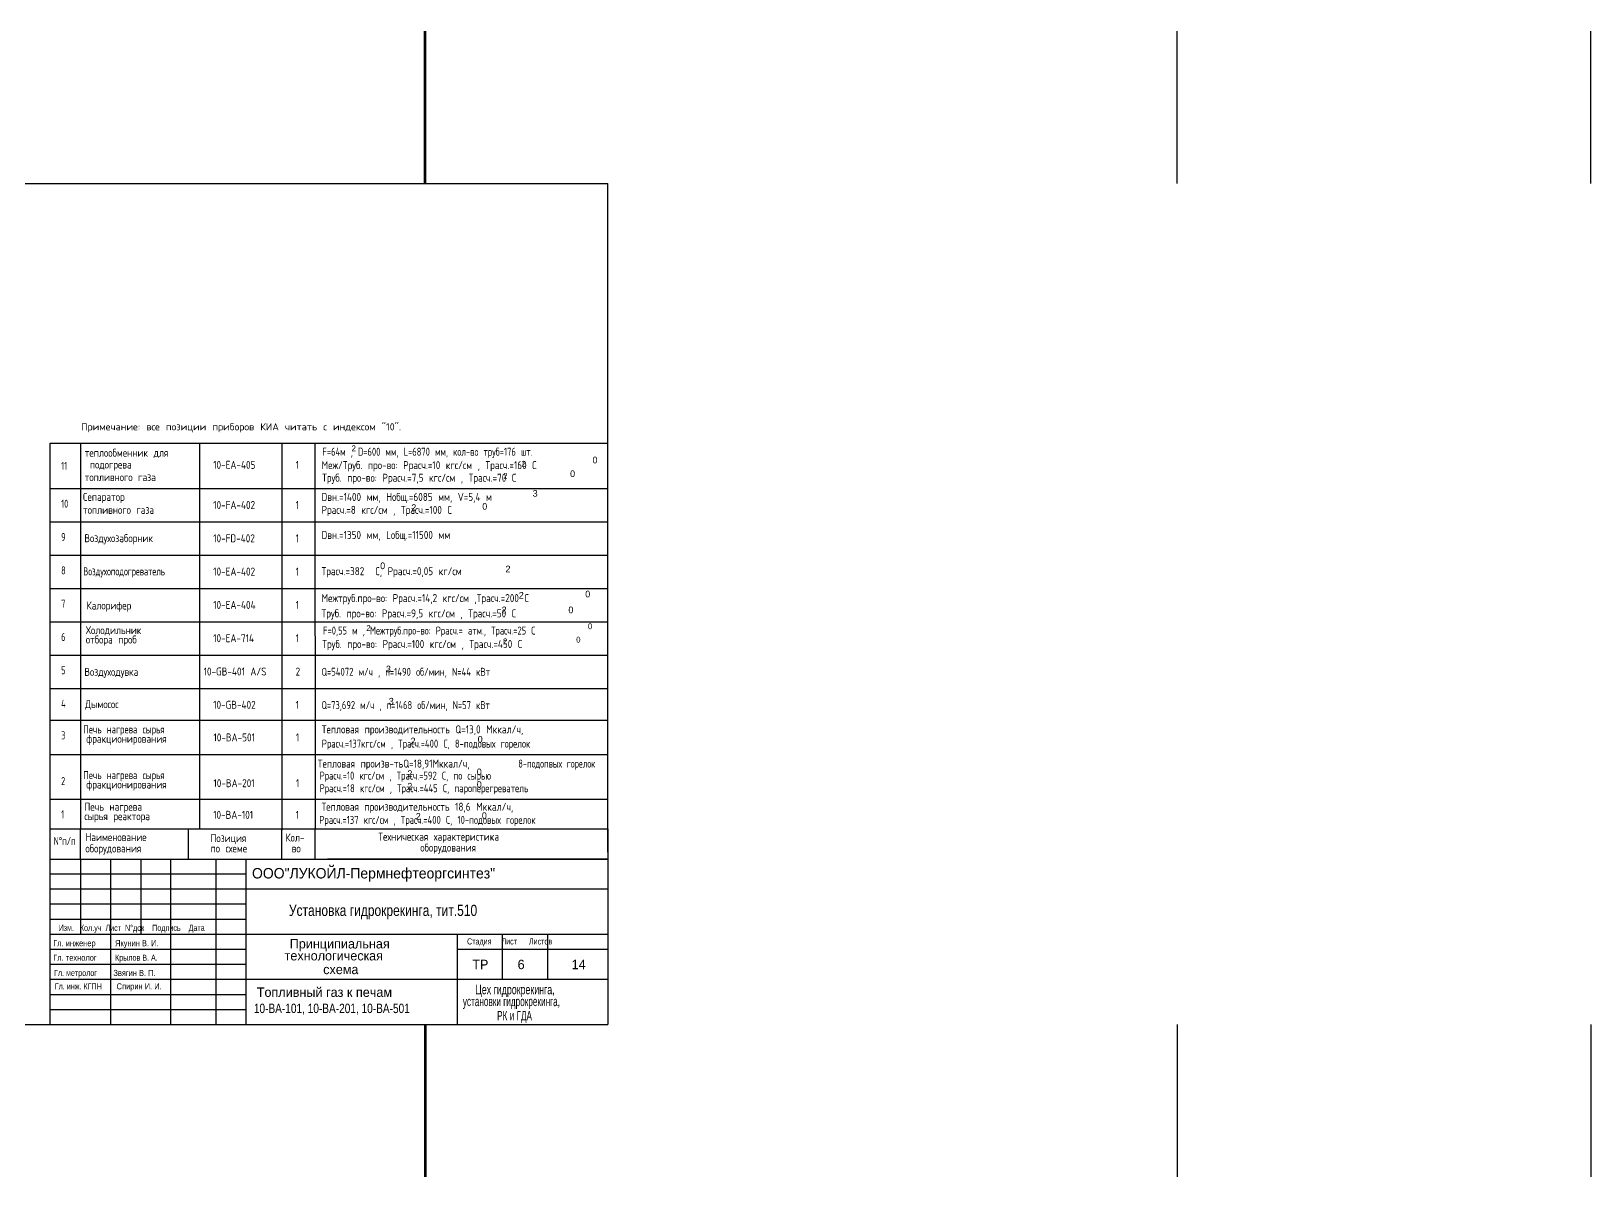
# Model space of a CAD drawing. Extents: x -60 to 179, y 68 to 180.
# Drawn here: x 125.7 to 178.9, y 68.1 to 107.2 of the extents above; entities that cross this region are included whole.
import ezdxf

# ---------------------------------------------------------------- set-up
doc = ezdxf.new("R2010")
doc.units = 0
doc.header["$MEASUREMENT"] = 0
doc.layers.get('0').update_dxf_attribs({"linetype": 'CONTINUOUS'})
for name, color, linetype in [('1', 2, 'CONTINUOUS'), ('CORPORATSERV', 3, 'CONTINUOUS'), ('IN-SOFTWARE', 7, 'CONTINUOUS'), ('IN-TEXT', 1, 'CONTINUOUS')]:
    doc.layers.add(name, color=color, linetype=linetype)
doc.styles.add('STYLE', font='txt.shx', dxfattribs={"width": 0.8, "height": 4})

# ---------------------------------------------------------------- blocks, each defined once
blk = doc.blocks.new('A$C7B0A5210')
at = {"layer": 'CORPORATSERV', "color": 7, "style": 'STYLE'}
blk.add_text('Примечание: все позиции приборов КИА читать с индексом "10".', height=0.24035, dxfattribs=at).set_placement((0, 0.04, -0.767))

msp = doc.modelspace()

# ---------------------------------------------------------------- linework, layer by layer
at = {"color": 7}
for p, q in [((139.119, 102.038), (139.119, 107.237)), ((139.145, 102.038), (139.145, 107.237)), ((139.162, 102.038), (139.162, 107.237)), ((164.801, 102.038), (164.801, 107.237)), ((178.92, 102.038), (178.92, 107.237)), ((126.346, 80.019, 0.172), (145.371, 80.019, 0.001)), ((127.375, 78.983), (127.375, 80.019, -0.144)), ((131.064, 78.983, 1.033), (131.064, 80.019, 0.887)), ((134.253, 78.983, 0.172), (134.253, 80.019, 0.026)), ((135.382, 78.983, 0.172), (135.382, 80.019, 0.026)), ((126.346, 78.983, 0.172), (145.371, 78.983, 0.172)), ((130.46, 73.337, 0.861), (130.46, 78.983, 0.861)), ((132.002, 73.337, 0.861), (132.002, 78.983, 0.861)), ((133.031, 73.337, 0.861), (133.031, 78.983, 0.861)), ((145.371, 78.983, 0.172), (135.807, 78.983, 0.172)), ((126.346, 78.479, 0.861), (133.031, 78.479, 0.861)), ((126.346, 77.965, 0.861), (145.371, 77.965, 0.861)), ((126.346, 77.451, 0.861), (133.031, 77.451, 0.861)), ((126.346, 76.936, 0.861), (133.031, 76.936, 0.861)), ((126.346, 76.422, 0.861), (145.371, 76.422, 0.861)), ((140.229, 76.422, 0.861), (140.229, 73.337, 0.861)), ((141.771, 76.422, 0.861), (141.771, 74.88, 0.861)), ((143.314, 76.422, 0.861), (143.314, 74.88, 0.861)), ((126.346, 75.908, 0.861), (133.031, 75.908, 0.861)), ((140.229, 75.908, 0.861), (145.371, 75.908, 0.861)), ((126.346, 75.394, 0.861), (133.031, 75.394, 0.861)), ((126.346, 74.88, 0.861), (145.371, 74.88, 0.861)), ((126.346, 74.366, 0.861), (133.031, 74.366, 0.861)), ((126.346, 73.851, 0.861), (133.031, 73.851, 0.861)), ((139.119, 73.338), (139.119, 68.139)), ((139.145, 73.338), (139.145, 68.139)), ((139.162, 73.338), (139.162, 68.139)), ((145.352, 73.338), (145.371, 73.338)), ((164.801, 73.338), (164.801, 68.139)), ((178.92, 73.338), (178.92, 68.139))]:
    msp.add_line(p, q, dxfattribs=at)
msp.add_line((145.371, 80.019, 0.001), (145.371, 73.338))
at = {"color": 7, "linetype": 'Continuous'}
for p, q in [((127.375, 78.983), (127.375, 76.422)), ((128.403, 78.983), (128.403, 73.337)), ((129.431, 78.983), (129.431, 76.422))]:
    msp.add_line(p, q, dxfattribs=at)
at = {"layer": '1', "color": 7, "linetype": 'Continuous'}
msp.add_line((126.346, 73.337), (126.346, 80.019, -0.165), dxfattribs=at)
at = {"layer": 'IN-SOFTWARE'}
for p, q in [((-57.05, 102.038), (145.371, 102.038)), ((145.371, 79.217, 0.001), (145.371, 102.038)), ((126.346, 80.019, 0.172), (126.346, 93.173, 0.172)), ((126.346, 93.173, 0.172), (145.371, 93.173, 0.344)), ((127.372, 93.173, 0.181), (127.375, 80.019, -0.144)), ((131.442, 93.173, 0.218), (131.436, 80.019, 0.887)), ((134.251, 93.173, 0.243), (134.253, 79.975, 0.032)), ((135.38, 93.173, 0.254), (135.382, 80.019, 0.026)), ((126.346, 91.627, 0.172), (145.371, 91.627, 0.344)), ((126.346, 90.491, 0.172), (145.371, 90.491, 0.344)), ((126.346, 89.354, 0.172), (145.371, 89.354, 0.344)), ((126.346, 88.218, 0.172), (145.371, 88.218, 0.344)), ((126.346, 87.081, 0.172), (145.371, 87.081, 0.344)), ((126.346, 85.945, 0.172), (145.371, 85.945, 0.344)), ((126.346, 84.808, 0.172), (145.371, 84.808, 0.344)), ((126.346, 83.724, 0.172), (145.371, 83.724, 0.344)), ((126.346, 82.554, 0.172), (145.371, 82.554, 0.344)), ((126.346, 81.026, 0.172), (145.371, 81.026, 0.344)), ((-57.05, 73.338), (145.352, 73.338))]:
    msp.add_line(p, q, dxfattribs=at)

# ---------------------------------------------------------------- block references
at = {"color": 7}
msp.add_blockref('A$C7B0A5210', (127.396, 93.575), dxfattribs=at)

# ---------------------------------------------------------------- texts
at = {"layer": 'CORPORATSERV', "color": 7, "style": 'STYLE'}
for s, height, width, p in [('теплообменник для ', 0.27315, 0.8, (127.522, 92.713, -0.144)), ('F=64м , D=600 мм, L=6870 мм, кол-во труб=176 шт.', 0.27315, 0.74, (135.636, 92.748, 0.347)), ('11', 0.2732, 0.7, (126.718, 92.265, 0.172)), ('топливного газа', 0.27315, 0.8, (127.522, 91.88, -0.144)), ('подогрева', 0.2732, 0.8, (127.699, 92.311, -0.144)), ('10-EA-405', 0.2732, 0.8, (131.906, 92.3, 0.887)), ('1', 0.273, 0.8, (134.718, 92.299, 0.032)), ('Меж/Труб. про-во: Ррасч.=10 кгс/см , Трасч.=160 С', 0.27315, 0.8, (135.605, 92.29, 0.519)), ('Труб. про-во: Ррасч.=7,5 кгс/см , Трасч.=70 С', 0.27315, 0.8, (135.624, 91.86, 0.519)), ('10', 0.2732, 0.7, (126.718, 90.973, 0.172)), ('Сепаратор', 0.2732, 0.8, (127.463, 91.206, -0.144)), ('10-FA-402', 0.2732, 0.8, (131.906, 90.93, 0.887)), ('1', 0.273, 0.8, (134.718, 90.929, 0.032)), ('Dвн.=1400 мм, Нобщ.=6085 мм, V=5,4 м', 0.27315, 0.8, (135.603, 91.205, 0.026)), ('Ррасч.=8 кгс/см , Трасч.=100 С', 0.27315, 0.8, (135.603, 90.763, 0.026)), ('топливного газа', 0.27315, 0.8, (127.463, 90.764, -0.144)), ('9', 0.273, 0.7, (126.718, 89.837, 0.172)), ('Воздухозаборник', 0.27315, 0.8, (127.511, 89.798, -0.144)), ('10-FD-402', 0.2732, 0.8, (131.906, 89.793, 0.887)), ('1', 0.273, 0.8, (134.718, 89.793, 0.032)), ('Dвн.=1350 мм, Lобщ.=11500 мм ', 0.27315, 0.8, (135.603, 89.908, 0.026)), ('8', 0.273, 0.7, (126.718, 88.7, 0.172)), ('Воздухоподогреватель', 0.27315, 0.67, (127.472, 88.666, -0.144)), ('10-EA-402', 0.2732, 0.8, (131.906, 88.657, 0.887)), ('1', 0.273, 0.8, (134.718, 88.656, 0.032)), ('Трасч.=382  С, Ррасч.=0,05 кг/см', 0.27315, 0.8, (135.603, 88.671, 0.026)), ('7', 0.273, 0.7, (126.718, 87.564, 0.172)), ('Межтруб.про-во: Ррасч.=14,2 кгс/см ,Трасч.=200 С', 0.27315, 0.8, (135.603, 87.753, 0.026)), ('Калорифер', 0.2732, 0.8, (127.583, 87.499, -0.144)), ('10-EA-404', 0.2732, 0.8, (131.906, 87.52, 0.887)), ('1', 0.273, 0.8, (134.718, 87.52, 0.032)), ('Труб. про-во: Ррасч.=9,5 кгс/см , Трасч.=50 С', 0.27315, 0.8, (135.603, 87.232, 0.026)), ('Холодильник', 0.27315, 0.8, (127.559, 86.66, -0.144)), ('F=0,55 м , Межтруб.про-во: Ррасч.= атм., Трасч.=25 С', 0.27315, 0.74, (135.658, 86.645)), ('6', 0.273, 0.7, (126.718, 86.427, 0.172)), ('отбора проб', 0.27315, 0.8, (127.559, 86.338, -0.144)), ('10-EA-714', 0.2732, 0.8, (131.906, 86.384, 0.887)), ('1', 0.273, 0.8, (134.718, 86.383, 0.032)), ('Труб. про-во: Ррасч.=100 кгс/см , Трасч.=450 С', 0.27315, 0.8, (135.627, 86.186, 0.172)), ('5', 0.273, 0.7, (126.718, 85.291, 0.172)), ('Воздуходувка', 0.27315, 0.8, (127.511, 85.236, -0.144)), ('10-GB-401 A/S', 0.27315, 0.8, (131.579, 85.247, 0.344)), ('2', 0.273, 0.8, (134.718, 85.247, 0.032)), ('Q=54072 м/ч , n=1490 об/мин, N=44 кВт', 0.27315, 0.75, (135.603, 85.237, 0.026)), ('4', 0.273, 0.7, (126.718, 84.154, 0.172)), ('Дымосос', 0.2732, 0.8, (127.535, 84.133, -0.144)), ('10-GB-402', 0.2732, 0.8, (131.906, 84.111, 0.887)), ('1', 0.273, 0.8, (134.718, 84.11, 0.032)), ('Q=73,692 м/ч , n=1468 об/мин, N=57 кВт', 0.27315, 0.74, (135.603, 84.101, 0.026)), ('3', 0.273, 0.7, (126.718, 83.07, 0.172)), ('Печь нагрева сырья ', 0.27315, 0.75, (127.473, 83.274, -0.144)), ('фракционирования', 0.27315, 0.8, (127.577, 82.952, -0.144)), ('10-BA-501', 0.2732, 0.8, (131.915, 82.998, 0.887)), ('1', 0.273, 0.8, (134.728, 82.998, 0.032)), ('Тепловая производительность Q=13,0 Мккал/ч, ', 0.27315, 0.8, (135.612, 83.274, 0.026)), ('Ррасч.=137кгс/см , Трасч.=400 С, 8-подовых горелок', 0.27315, 0.75, (135.612, 82.786, 0.026)), ('Печь нагрева сырья ', 0.27315, 0.75, (127.473, 81.712, -0.144)), ('Тепловая произв-тьQ=18,91Мккал/ч, ', 0.27315, 0.8, (135.475, 82.104, 0.026)), ('Ррасч.=10 кгс/см , Трасч.=592 С, по сырью', 0.27315, 0.75, (135.534, 81.694, 0.026)), ('8-подопвых горелок', 0.27315, 0.6, (142.319, 82.104, 0.026)), ('2', 0.273, 0.7, (126.718, 81.508, 0.172)), ('фракционирования', 0.27315, 0.8, (127.577, 81.391, -0.144)), ('10-BA-201', 0.2732, 0.8, (131.915, 81.436, 0.887)), ('1', 0.273, 0.8, (134.728, 81.436, 0.032)), ('Ррасч.=18 кгс/см , Трасч.=445 С, пароперегреватель', 0.27315, 0.75, (135.534, 81.264, 0.026)), ('Печь нагрева', 0.27315, 0.8, (127.511, 80.632, -0.144)), ('Тепловая производительность 18,6 Мккал/ч, ', 0.27315, 0.8, (135.603, 80.632, 0.026)), ('1', 0.273, 0.7, (126.718, 80.372, 0.172)), ('сырья реактора', 0.27315, 0.8, (127.511, 80.31, -0.144)), ('10-BA-101', 0.2732, 0.8, (131.906, 80.356, 0.887)), ('1', 0.273, 0.8, (134.718, 80.356, 0.032)), ('Ррасч.=137 кгс/см , Трасч.=400 С, 10-подовых горелок', 0.27315, 0.75, (135.524, 80.184, 0.026)), ('Наименование', 0.27315, 0.8, (127.546, 79.596, -0.689)), ('Позиция', 0.2732, 0.8, (131.815, 79.563, -0.689)), ('Кол-', 0.2732, 0.8, (134.372, 79.58, -0.689)), ('Техническая характеристика', 0.27315, 0.8, (137.542, 79.612, -0.689)), ('N%%dп/п', 0.2732, 0.7, (126.461, 79.465, -0.689)), ('оборудования', 0.27315, 0.8, (127.546, 79.211, -0.689)), ('по схеме', 0.2732, 0.8, (131.815, 79.211, -0.689)), ('во', 0.2732, 0.8, (134.588, 79.211, -0.689)), ('оборудования', 0.27315, 0.8, (138.973, 79.238, -0.689))]:
    msp.add_text(s, height=height, dxfattribs=dict(at, width=width)).set_placement(p)
at = {"layer": 'CORPORATSERV', "color": 7}
for s, height, p in [('ООО"ЛУКОЙЛ-Пермнефтеоргсинтез"', 0.35601, (133.231, 78.321)), ('Принципиальная', 0.32192, (134.518, 75.933)), ('технологическая ', 0.32192, (134.343, 75.524)), ('схема', 0.3219, (135.659, 75.056)), ('ТР', 0.3219, (140.747, 75.225)), ('6', 0.322, (142.295, 75.225)), ('14', 0.3219, (144.138, 75.225)), ('Топливный газ к печам ', 0.32192, (133.393, 74.279))]:
    msp.add_text(s, height=height, dxfattribs=at).set_placement(p)
for s, height, width, p in [('Установка гидрокрекинга, тит.510', 0.38307, 0.8, (134.491, 77.041)), ('Изм.   Кол.уч  Лист  N%%dдок    Подпись    Дата', 0.20855, 0.7, (126.631, 76.531)), ('Гл. инженер', 0.20855, 0.8, (126.448, 76.009)), ('Якунин В. И.', 0.20855, 0.8, (128.557, 76.009)), ('Стадия     Лист      Листов', 0.20855, 0.7, (140.57, 76.068, 0.861)), ('Гл. технолог', 0.20855, 0.8, (126.448, 75.514)), ('Крылов В. А.', 0.20855, 0.7, (128.557, 75.514)), ('Гл. метролог', 0.20855, 0.7, (126.474, 74.993)), ('Звягин В. П.', 0.20855, 0.8, (128.501, 74.993)), ('Гл. инж. КГПН', 0.20855, 0.7, (126.5, 74.534)), ('Спирин И. И.', 0.20855, 0.8, (128.61, 74.534)), ('Цех гидрокрекинга,', 0.32192, 0.7, (140.85, 74.369)), ('10-ВА-101, 10-ВА-201, 10-BA-501', 0.32192, 0.8, (133.294, 73.727)), ('установки гидрокрекинга,', 0.32192, 0.65, (140.426, 73.965)), ('РК и ГДА', 0.3219, 0.65, (141.596, 73.477))]:
    msp.add_text(s, height=height, dxfattribs=dict(at, width=width)).set_placement(p)
at = {"layer": 'IN-TEXT', "color": 7}
for s, height, p in [('2', 0.2, (136.629, 92.901, 0.026)), ('0', 0.227, (144.85, 92.49, 0.026)), ('2', 0.2, (141.802, 91.961, 0.026)), ('2', 0.2, (142.428, 92.372, 0.026)), ('0', 0.227, (144.086, 92.02, 0.026)), ('3', 0.227, (142.809, 91.35, 0.026)), ('2', 0.227, (138.666, 90.865, 0.026)), ('0', 0.227, (141.089, 90.905, 0.026)), ('0', 0.227, (137.606, 88.878, 0.026)), ('2', 0.227, (141.882, 88.771, 0.026)), ('2', 0.227, (142.337, 87.873, 0.026)), ('0', 0.227, (144.604, 87.913, 0.026)), ('2', 0.227, (141.748, 87.373, 0.026)), ('0', 0.227, (144.028, 87.373, 0.026)), ('2', 0.2, (137.132, 86.769, 0.172)), ('0', 0.2, (144.694, 86.828, 0.172)), ('2', 0.2, (141.796, 86.311, 0.172)), ('0', 0.2, (144.293, 86.37, 0.172)), ('3', 0.227, (137.802, 85.355, 0.026)), ('3', 0.227, (137.9, 84.257, 0.026)), ('2', 0.227, (138.643, 82.898, 0.026)), ('0', 0.227, (140.933, 82.957, 0.026)), ('2', 0.227, (138.534, 81.786, 0.026)), ('0', 0.227, (140.901, 81.845, 0.026)), ('2', 0.227, (138.534, 81.356, 0.026)), ('0', 0.227, (140.901, 81.415, 0.026)), ('2', 0.227, (138.82, 80.328, 0.026)), ('0', 0.227, (141.076, 80.354, 0.026))]:
    msp.add_text(s, height=height, dxfattribs=at).set_placement(p)

doc.saveas('drawing.dxf')
